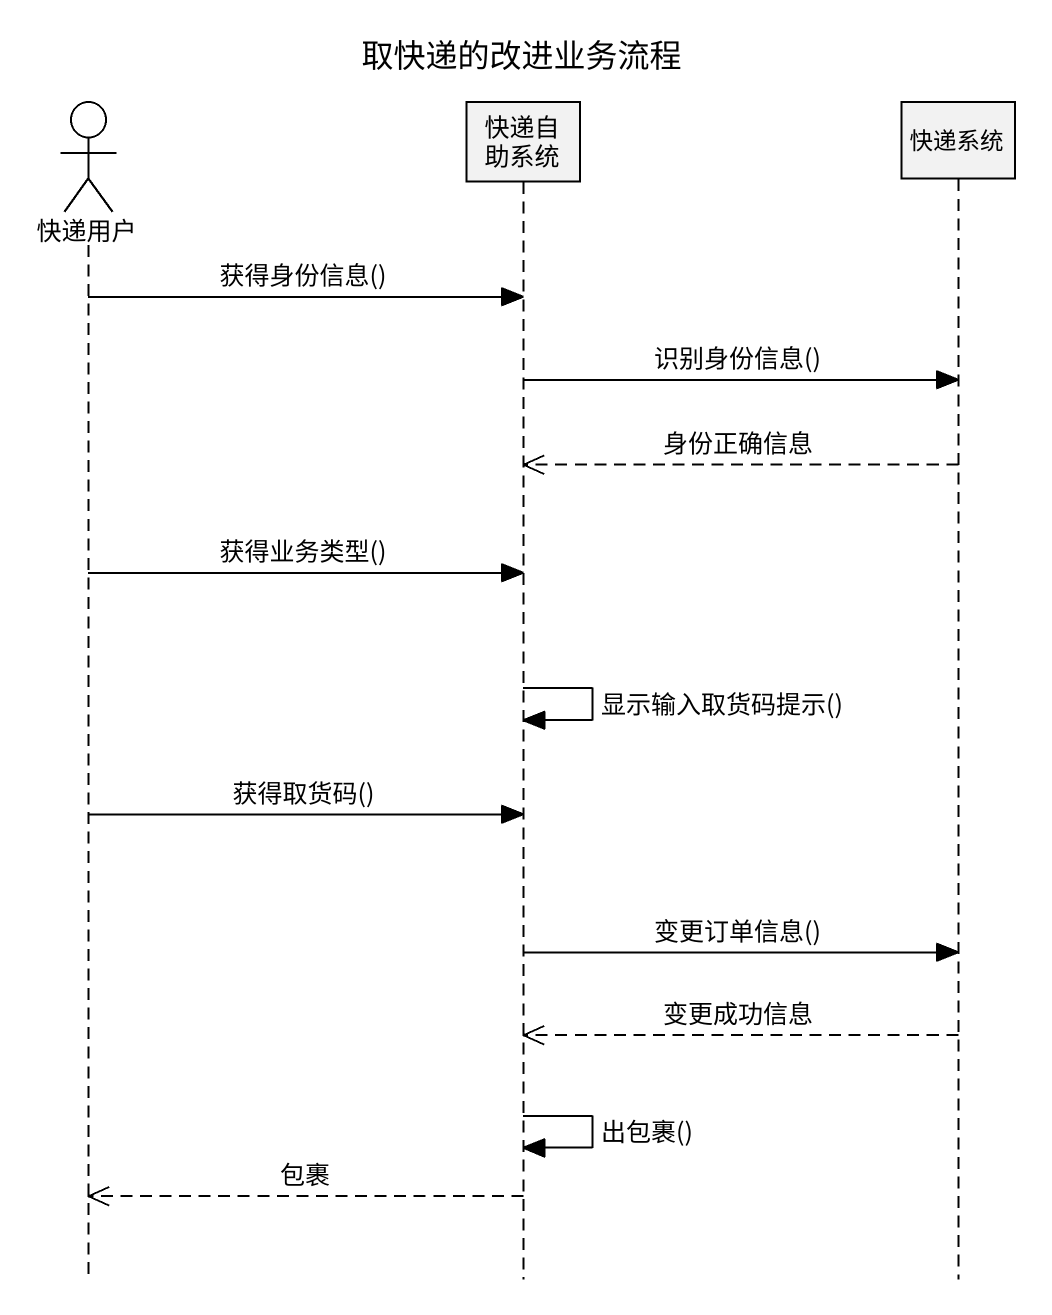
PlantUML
@startuml
title 取快递的改进业务流程
hide footbox
actor 快递用户
participant 快递自助系统
participant 快递系统

快递用户 -> 快递自助系统 : 获得身份信息()
快递自助系统 -> 快递系统 : 识别身份信息()
快递系统 -->> 快递自助系统 : 身份正确信息
快递用户 -> 快递自助系统 : 获得业务类型()
快递自助系统 -> 快递自助系统 : 显示输入取货码提示()
快递用户 -> 快递自助系统 : 获得取货码()
快递自助系统 -> 快递系统 : 变更订单信息()
快递系统 -->> 快递自助系统 : 变更成功信息
快递自助系统 -> 快递自助系统 : 出包裹()
快递自助系统 -->> 快递用户 : 包裹
@enduml
